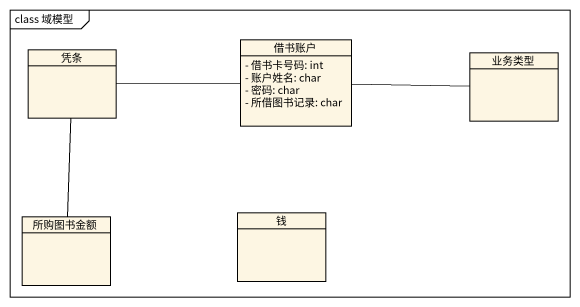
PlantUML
@startuml
mainframe class 域模型
hide circle
hide empty members
skinparam classAttributeIconSize 0
class 凭条
class 借书账户 {
  - 借书卡号码: int
  - 账户姓名: char
  - 密码: char
  - 所借图书记录: char
}
class 业务类型
class 钱
class 所购图书金额
凭条 -- 所购图书金额
借书账户 -left- 凭条
借书账户 -right- 业务类型
@enduml
